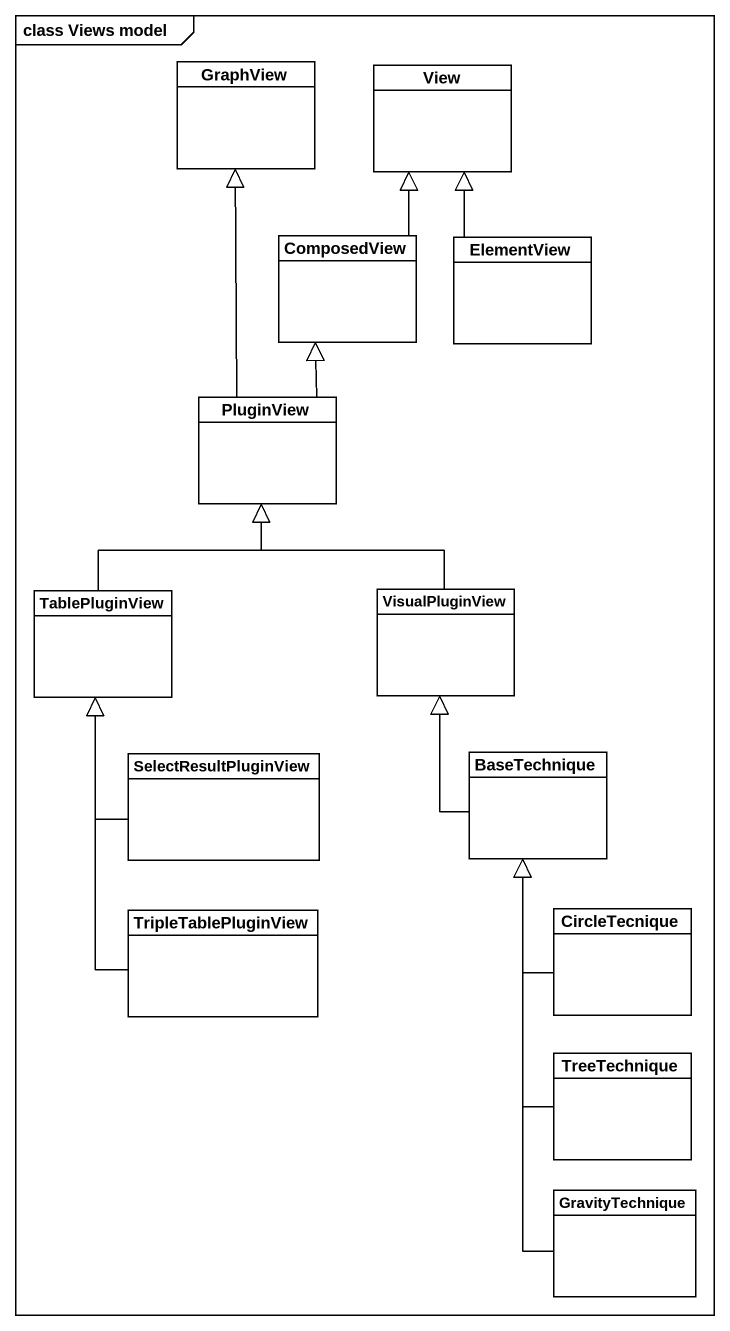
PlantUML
@startuml
mainframe class Views model
hide circle
hide empty members
class GraphView
class View
class ComposedView
class ElementView
class PluginView
class TablePluginView
class VisualPluginView
class SelectResultPluginView
class BaseTechnique
class TripleTablePluginView
class CircleTecnique
class TreeTechnique
class GravityTechnique
ComposedView -up-|> View
ElementView -up-|> View
PluginView -up-|> GraphView
PluginView -up-|> ComposedView
TablePluginView -up-|> PluginView
VisualPluginView -up-|> PluginView
SelectResultPluginView -up-|> TablePluginView
BaseTechnique -up-|> VisualPluginView
TripleTablePluginView -up-|> TablePluginView
CircleTecnique -up-|> BaseTechnique
TreeTechnique -up-|> BaseTechnique
GravityTechnique -up-|> BaseTechnique
@enduml
